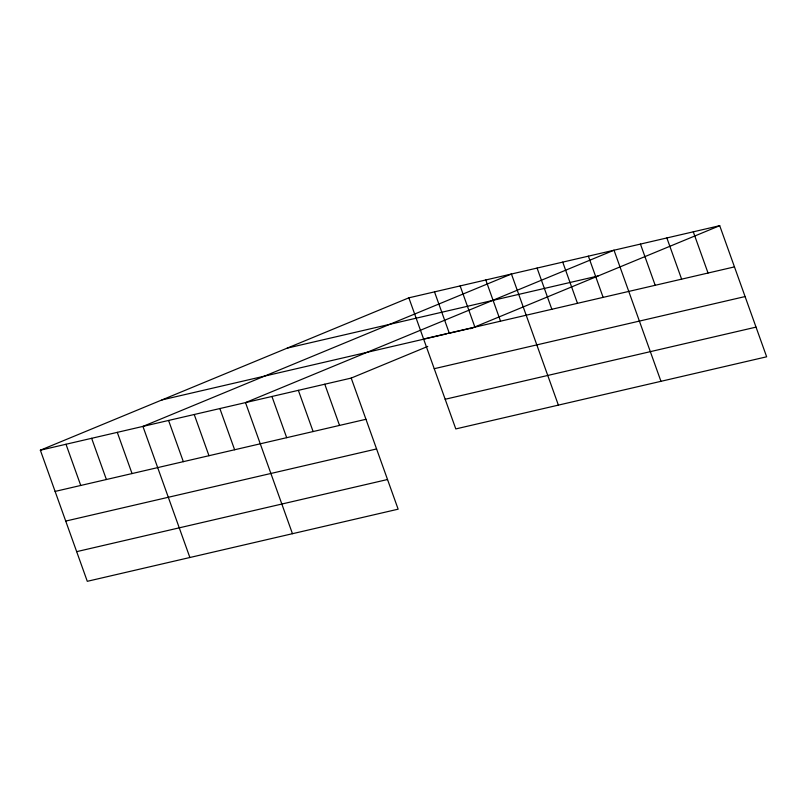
<?xml version="1.0" encoding="UTF-8"?>
<svg xmlns="http://www.w3.org/2000/svg" width="807" height="807" viewBox="0 0 807 807"><rect width="100%" height="100%" fill="white"/><g stroke="black" fill="none" stroke-linecap="round" stroke-linejoin="round"><path stroke-width="1.21" d="M40.35 450.205L351.206 378.08L398.144 509.177L87.287 581.312L40.35 450.205L408.856 297.823L719.713 225.688L766.65 356.795L455.794 428.921L408.856 297.823M351.206 378.08L427.771 346.415M470.562 328.721L719.713 225.688M287.252 348.11L598.098 275.974M423.614 339.031L734.461 266.895M161.955 399.919L446.392 333.916M448.793 333.362L472.811 327.793M434.237 368.698L745.083 296.562M445.171 399.263L756.028 327.128M55.108 491.413L365.954 419.287M65.73 521.08L376.576 448.954M76.675 551.645L387.521 479.519M693.284 231.821L708.042 273.028M666.864 237.954L681.622 279.161M640.445 244.087L655.193 285.295M660.963 381.318L614.016 250.21L245.51 402.602L292.457 533.699M588.374 256.162L603.132 297.38M562.731 262.114L577.479 303.321M537.079 268.065L551.837 309.273M558.383 405.124L511.436 274.017L142.93 426.409L189.877 557.506M485.794 279.968L500.542 321.176M460.141 285.92L474.899 327.128M434.499 291.872L449.257 333.079M324.777 384.213L339.535 425.42M298.358 390.336L313.116 431.553M271.939 396.469L286.687 437.676M219.867 408.554L234.625 449.761M194.225 414.505L208.973 455.713M168.572 420.457L183.33 461.665M117.287 432.35L132.045 473.568M91.645 438.302L106.393 479.519M65.992 444.253L80.75 485.471"/></g></svg>
